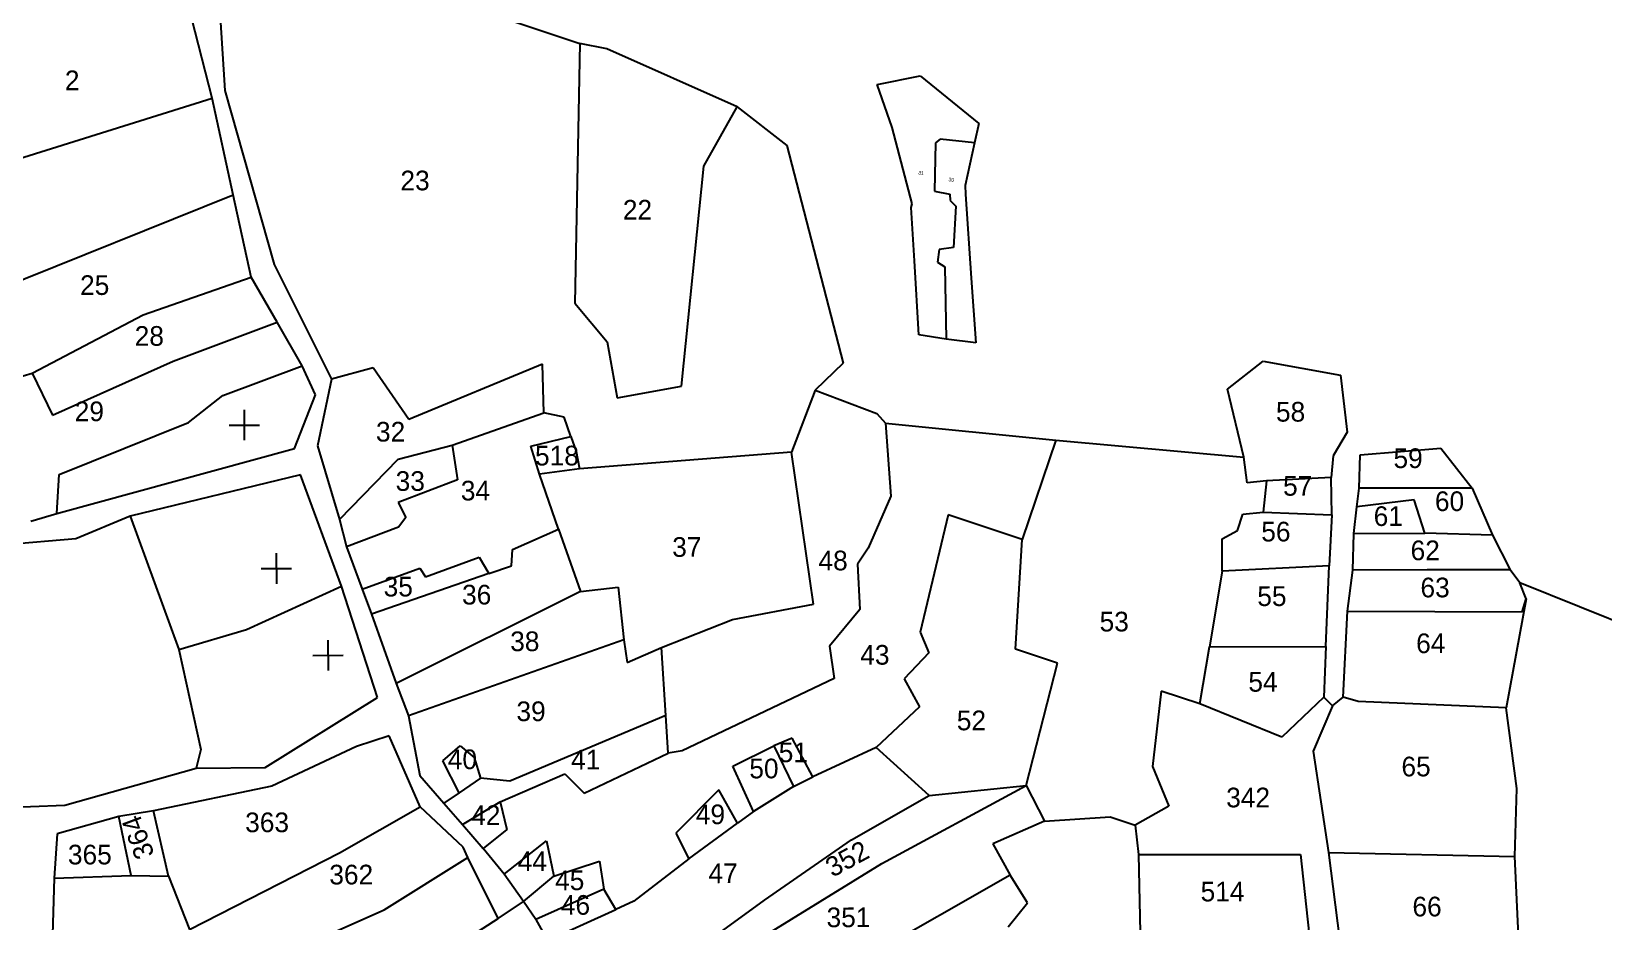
# Model space of a CAD drawing. Header units: metres. Extents: x 276552 to 278749, y 2059817 to 2062422.
# Drawn here: x 277199 to 277929, y 2061094 to 2061507 of the extents above; entities that cross this region are included whole.
import ezdxf
from ezdxf.enums import TextEntityAlignment as Align

# ---------------------------------------------------------------- set-up
doc = ezdxf.new("R2010")
doc.units = ezdxf.units.M
for name, color, linetype in [('OFF', 1, 'Continuous'), ('POLY_PARCEL', 6, 'Continuous'), ('POLY_ROAD', 30, 'Continuous'), ('TEXT_PARCEL', 7, 'Continuous')]:
    doc.layers.add(name, color=color, linetype=linetype)
doc.styles.add('TEXT_MAP', font='')
doc.styles.get('TEXT_MAP').set_extended_font_data('Kruti Dev 050')

msp = doc.modelspace()

# ---------------------------------------------------------------- linework, layer by layer
for points in [[(277298.27, 2061331.87), (277298.29, 2061317.67)], [(277291.18, 2061324.76), (277305.38, 2061324.78)], [(277313.15, 2061265.29), (277313.17, 2061251.08)], [(277306.06, 2061258.17), (277320.27, 2061258.19)], [(277337.14, 2061224.94), (277337.16, 2061210.74)], [(277330.05, 2061217.83), (277344.26, 2061217.85)]]:
    msp.add_lwpolyline(points)
at = {"layer": 'OFF'}
for p, q in [((277342.51, 2061280.85), (277345.79, 2061268.22)), ((277616.29, 2061152.82), (277661.33, 2061157.39)), ((277418.96, 2061116.19), (277409.27, 2061128.18)), ((277416.1, 2061095.63), (277427.99, 2061103.53))]:
    msp.add_line(p, q, dxfattribs=at)
at = {"layer": 'POLY_PARCEL'}
for p, q in [((277374.97, 2061528.28), (277454.09, 2061501.88)), ((277454.09, 2061501.88), (277451.76, 2061381.32)), ((277466.61, 2061499.39), (277454.09, 2061501.88)), ((277527.2, 2061472.47), (277466.61, 2061499.39)), ((277592.14, 2061482.79), (277612.08, 2061486.85)), ((277599.17, 2061462.96), (277592.14, 2061482.79)), ((277612.08, 2061486.85), (277639.35, 2061464.72)), ((277152.59, 2061435.57), (277283.34, 2061476.54)), ((277511.73, 2061444.93), (277527.2, 2061472.47)), ((277527.2, 2061472.47), (277550.25, 2061454.49)), ((277608.33, 2061427.41), (277599.17, 2061462.96)), ((277639.35, 2061464.72), (277637.33, 2061455.83)), ((277550.25, 2061454.49), (277576.42, 2061353.48)), ((277619.24, 2061455.71), (277618.82, 2061433.27)), ((277621.43, 2061457.45), (277619.24, 2061455.71)), ((277637.33, 2061455.83), (277621.43, 2061457.45)), ((277637.33, 2061455.83), (277632.98, 2061435.98)), ((277501.36, 2061342.87), (277511.73, 2061444.93)), ((277632.98, 2061435.98), (277633.11, 2061431.87)), ((277165.49, 2061380.28), (277293.11, 2061431.59)), ((277618.82, 2061433.27), (277625.9, 2061431.89)), ((277625.9, 2061431.89), (277625.97, 2061429.02)), ((277625.97, 2061429.02), (277628.6, 2061426.43)), ((277633.11, 2061431.87), (277635.75, 2061393.01)), ((277607.98, 2061425.73), (277608.33, 2061427.41)), ((277609.46, 2061400.93), (277607.98, 2061425.73)), ((277628.6, 2061426.43), (277627.65, 2061407.15)), ((277627.65, 2061407.15), (277620.89, 2061406.22)), ((277611.51, 2061366.64), (277609.46, 2061400.93)), ((277620.89, 2061406.22), (277620.15, 2061400.43)), ((277620.15, 2061400.43), (277623.63, 2061398.23)), ((277251.27, 2061375.92), (277301.41, 2061393.38)), ((277623.63, 2061398.23), (277624.23, 2061364.63)), ((277635.75, 2061393.01), (277638.04, 2061362.88)), ((277451.76, 2061381.32), (277466.8, 2061363.34)), ((277199.76, 2061348.84), (277251.27, 2061375.92)), ((277265.32, 2061354.43), (277313.48, 2061372.45)), ((277466.8, 2061363.34), (277471.34, 2061337.33)), ((277624.23, 2061364.63), (277611.51, 2061366.64)), ((277638.04, 2061362.88), (277624.23, 2061364.63)), ((277180.75, 2061343.31), (277199.76, 2061348.84)), ((277199.76, 2061348.84), (277209.29, 2061329.34)), ((277209.29, 2061329.34), (277265.32, 2061354.43)), ((277288.36, 2061338.46), (277325.14, 2061352.22)), ((277358.19, 2061351.36), (277338.75, 2061346.1)), ((277374.74, 2061327.37), (277358.19, 2061351.36)), ((277436.77, 2061352.97), (277374.74, 2061327.37)), ((277437.3, 2061330.46), (277436.77, 2061352.97)), ((277576.42, 2061353.48), (277563.42, 2061340.96)), ((277754.81, 2061341.39), (277771.31, 2061354.42)), ((277771.31, 2061354.42), (277807.35, 2061347.96)), ((277471.34, 2061337.33), (277501.36, 2061342.87)), ((277563.42, 2061340.96), (277552.38, 2061312.11)), ((277563.42, 2061340.96), (277591.96, 2061330.17)), ((277762.36, 2061309.89), (277754.81, 2061341.39)), ((277807.35, 2061347.96), (277810.39, 2061321.46)), ((277272.36, 2061325.93), (277288.36, 2061338.46)), ((277394.78, 2061315.39), (277437.3, 2061330.46)), ((277446.81, 2061328.47), (277437.3, 2061330.46)), ((277449.83, 2061319.47), (277446.81, 2061328.47)), ((277591.96, 2061330.17), (277595.97, 2061325.68)), ((277212.34, 2061301.84), (277272.36, 2061325.93)), ((277431.32, 2061314.94), (277449.83, 2061319.47)), ((277449.83, 2061319.47), (277452.34, 2061312.47)), ((277595.97, 2061325.68), (277675.06, 2061317.78)), ((277595.97, 2061325.68), (277598.52, 2061291.67)), ((277810.39, 2061321.46), (277803.9, 2061310.44)), ((277369.76, 2061308.85), (277394.78, 2061315.39)), ((277394.78, 2061315.39), (277397.31, 2061299.39)), ((277435.34, 2061301.94), (277431.32, 2061314.94)), ((277452.34, 2061312.47), (277453.86, 2061304.47)), ((277552.38, 2061312.11), (277453.86, 2061304.47)), ((277562.55, 2061241.59), (277552.38, 2061312.11)), ((277675.06, 2061317.78), (277659.54, 2061271.68)), ((277675.06, 2061317.78), (277762.36, 2061309.89)), ((277816.41, 2061310.96), (277853.95, 2061314.01)), ((277853.95, 2061314.01), (277868.49, 2061295.53)), ((277342.51, 2061280.85), (277369.76, 2061308.85)), ((277453.86, 2061304.47), (277435.34, 2061301.94)), ((277763.88, 2061297.88), (277762.36, 2061309.89)), ((277803.9, 2061310.44), (277802.91, 2061300.44)), ((277815.93, 2061295.45), (277816.41, 2061310.96)), ((277211.15, 2061283.74), (277212.34, 2061301.84)), ((277397.31, 2061299.39), (277369.79, 2061288.85)), ((277444.25, 2061276.44), (277435.34, 2061301.94)), ((277772.89, 2061298.9), (277763.88, 2061297.88)), ((277772.89, 2061298.9), (277771.41, 2061284.39)), ((277802.91, 2061300.44), (277772.89, 2061298.9)), ((277803.31, 2061283), (277802.91, 2061300.44)), ((277598.52, 2061291.67), (277588.04, 2061267.64)), ((277814.92, 2061286.83), (277815.93, 2061295.45)), ((277841.47, 2061289.99), (277814.92, 2061286.83)), ((277868.49, 2061295.53), (277815.93, 2061295.45)), ((277846.49, 2061274.49), (277841.47, 2061289.99)), ((277868.49, 2061295.53), (277877.89, 2061273.6)), ((277369.79, 2061288.85), (277373.31, 2061281.85)), ((277625.12, 2061283.07), (277612.19, 2061228.53)), ((277659.54, 2061271.68), (277625.12, 2061283.07)), ((277759.41, 2061275.87), (277761.9, 2061283.37)), ((277761.9, 2061283.37), (277771.41, 2061284.39)), ((277771.41, 2061284.39), (277803.31, 2061283)), ((277803.31, 2061283), (277801.97, 2061259.42)), ((277813.46, 2061274.44), (277814.92, 2061286.83)), ((277245.27, 2061282.45), (277267.88, 2061220.53)), ((277369.81, 2061277.34), (277345.79, 2061268.22)), ((277373.31, 2061281.85), (277369.81, 2061277.34)), ((277422.88, 2061266.91), (277444.25, 2061276.44)), ((277444.25, 2061276.44), (277454.44, 2061247.45)), ((277752.4, 2061271.86), (277759.41, 2061275.87)), ((277656.38, 2061220.7), (277659.54, 2061271.68)), ((277752.42, 2061256.85), (277752.4, 2061271.86)), ((277812.98, 2061257.43), (277813.46, 2061274.44)), ((277813.46, 2061274.44), (277846.49, 2061274.49)), ((277877.89, 2061273.6), (277846.49, 2061274.49)), ((277877.89, 2061273.6), (277886.06, 2061257.54)), ((277382.35, 2061254.35), (277407.37, 2061263.39)), ((277407.37, 2061263.39), (277411.88, 2061255.89)), ((277422.39, 2061259.41), (277422.88, 2061266.91)), ((277588.04, 2061267.64), (277583.05, 2061260.13)), ((277353.06, 2061248.52), (277379.84, 2061258.35)), ((277411.88, 2061255.89), (277357.34, 2061236.93)), ((277379.84, 2061258.35), (277382.35, 2061254.35)), ((277411.88, 2061255.89), (277422.39, 2061259.41)), ((277583.05, 2061260.13), (277584.08, 2061239.12)), ((277752.42, 2061256.85), (277746.47, 2061221.83)), ((277801.97, 2061259.42), (277752.42, 2061256.85)), ((277800.52, 2061221.9), (277801.97, 2061259.42)), ((277810.51, 2061238.42), (277812.98, 2061257.43)), ((277847.52, 2061257.48), (277812.98, 2061257.43)), ((277886.06, 2061257.54), (277847.52, 2061257.48)), ((277890.57, 2061251.54), (277886.06, 2061257.54)), ((277299.3, 2061229.87), (277343.39, 2061249.92)), ((277454.44, 2061247.45), (277368.74, 2061204.74)), ((277454.44, 2061247.45), (277471.95, 2061249.47)), ((277471.95, 2061249.47), (277474.49, 2061224.97)), ((277968.63, 2061220.03), (277890.57, 2061251.54)), ((277893.58, 2061244.04), (277890.57, 2061251.54)), ((277525.02, 2061234.54), (277562.55, 2061241.59)), ((277584.08, 2061239.12), (277570.09, 2061222.1)), ((277893.58, 2061244.04), (277884.15, 2061193.51)), ((277891.59, 2061238.03), (277893.58, 2061244.04)), ((277492.01, 2061221.49), (277525.02, 2061234.54)), ((277808.56, 2061198.4), (277810.51, 2061238.42)), ((277810.51, 2061238.42), (277891.59, 2061238.03)), ((277267.88, 2061220.53), (277299.3, 2061229.87)), ((277474.49, 2061224.97), (277374.48, 2061189.74)), ((277474.49, 2061224.97), (277476, 2061214.46)), ((277612.19, 2061228.53), (277616.2, 2061219.03)), ((277267.88, 2061220.53), (277278.13, 2061174.08)), ((277476, 2061214.46), (277492.01, 2061221.49)), ((277494.05, 2061189.98), (277492.01, 2061221.49)), ((277570.09, 2061222.1), (277572.11, 2061207.09)), ((277616.2, 2061219.03), (277604.71, 2061207.01)), ((277675.91, 2061214.22), (277656.38, 2061220.7)), ((277742, 2061195.31), (277746.47, 2061221.83)), ((277746.47, 2061221.83), (277800.52, 2061221.9)), ((277800.52, 2061221.9), (277799.55, 2061198.39)), ((277661.33, 2061157.39), (277675.91, 2061214.22)), ((277572.11, 2061207.09), (277501.59, 2061173.48)), ((277604.71, 2061207.01), (277611.73, 2061194.01)), ((277723.97, 2061201.29), (277720.02, 2061166.27)), ((277742, 2061195.31), (277723.97, 2061201.29)), ((277780.06, 2061179.85), (277742, 2061195.31)), ((277799.55, 2061198.39), (277780.06, 2061179.85)), ((277799.55, 2061198.39), (277803.56, 2061194.39)), ((277803.56, 2061194.39), (277808.56, 2061198.4)), ((277815.57, 2061196.41), (277808.56, 2061198.4)), ((277884.15, 2061193.51), (277815.57, 2061196.41)), ((277494.05, 2061189.98), (277421.52, 2061159.36)), ((277495.08, 2061172.47), (277494.05, 2061189.98)), ((277611.73, 2061194.01), (277591.74, 2061175.04)), ((277803.56, 2061194.39), (277794.58, 2061173.37)), ((277889.2, 2061156), (277884.15, 2061193.51)), ((277278.13, 2061174.08), (277275.91, 2061165.45)), ((277390.48, 2061168.82), (277398.48, 2061175.84)), ((277398.48, 2061175.84), (277404.99, 2061170.35)), ((277501.59, 2061173.48), (277495.08, 2061172.47)), ((277525.19, 2061166.38), (277544.19, 2061175.91)), ((277552.7, 2061179.42), (277544.19, 2061175.91)), ((277544.19, 2061175.91), (277553.23, 2061156.91)), ((277562.23, 2061161.43), (277552.7, 2061179.42)), ((277591.74, 2061175.04), (277562.23, 2061161.43)), ((277616.29, 2061152.82), (277591.74, 2061175.04)), ((277794.58, 2061173.37), (277801.66, 2061126.36)), ((277398.05, 2061154.03), (277390.48, 2061168.82)), ((277404.99, 2061170.35), (277408.01, 2061160.85)), ((277456.07, 2061153.91), (277495.08, 2061172.47)), ((277534.72, 2061145.38), (277525.19, 2061166.38)), ((277720.02, 2061166.27), (277727.55, 2061147.77)), ((277408.01, 2061160.85), (277398.05, 2061154.03)), ((277421.52, 2061159.36), (277408.01, 2061160.85)), ((277417.03, 2061149.85), (277447.05, 2061162.9)), ((277447.05, 2061162.9), (277456.07, 2061153.91)), ((277553.23, 2061156.91), (277562.23, 2061161.43)), ((277398.05, 2061154.03), (277390.98, 2061149.19)), ((277518.69, 2061155.37), (277498.7, 2061135.33)), ((277527.22, 2061139.87), (277518.69, 2061155.37)), ((277553.23, 2061156.91), (277534.72, 2061145.38)), ((277580.28, 2061132.26), (277616.29, 2061152.82)), ((277594.31, 2061121.28), (277661.33, 2061157.39)), ((277661.33, 2061157.39), (277669.86, 2061140.89)), ((277888.25, 2061124.48), (277889.2, 2061156)), ((277263.02, 2061115.26), (277256.05, 2061145.69)), ((277342.41, 2061126.16), (277379.89, 2061147.48)), ((277399.52, 2061139.38), (277417.03, 2061149.85)), ((277417.03, 2061149.85), (277420.25, 2061136.99)), ((277534.72, 2061145.38), (277527.22, 2061139.87)), ((277727.55, 2061147.77), (277711.9, 2061138.95)), ((277245.75, 2061115.68), (277240.04, 2061143)), ((277420.25, 2061136.99), (277409.27, 2061128.18)), ((277504.73, 2061123.33), (277527.22, 2061139.87)), ((277669.86, 2061140.89), (277645.85, 2061130.35)), ((277669.86, 2061140.89), (277700.39, 2061142.94)), ((277700.39, 2061142.94), (277711.9, 2061138.95)), ((277711.9, 2061138.95), (277713.42, 2061125.45)), ((277418.96, 2061116.19), (277438.65, 2061131.74)), ((277438.65, 2061131.74), (277441.94, 2061115.38)), ((277498.7, 2061135.33), (277504.73, 2061123.33)), ((277539.78, 2061104.2), (277580.28, 2061132.26)), ((277645.85, 2061130.35), (277653.88, 2061115.86)), ((277272.79, 2061090.49), (277342.41, 2061126.16)), ((277363.26, 2061099.64), (277402.05, 2061124.05)), ((277441.94, 2061115.38), (277463.19, 2061122.27)), ((277463.19, 2061122.27), (277465.21, 2061109.27)), ((277504.73, 2061123.33), (277479.23, 2061103.79)), ((277713.42, 2061125.45), (277788.79, 2061125.46)), ((277713.42, 2061125.45), (277714.48, 2061081.93)), ((277788.79, 2061125.46), (277793.35, 2061082.45)), ((277801.66, 2061126.36), (277809.39, 2061066.47)), ((277801.66, 2061126.36), (277888.25, 2061124.48)), ((277890.46, 2061075.8), (277888.25, 2061124.48)), ((277209.98, 2061114.47), (277245.75, 2061115.68)), ((277245.75, 2061115.68), (277263.02, 2061115.26)), ((277263.02, 2061115.26), (277272.79, 2061090.49)), ((277427.99, 2061103.53), (277441.94, 2061115.38)), ((277513.8, 2061071.65), (277594.31, 2061121.28)), ((277653.88, 2061115.86), (277577.36, 2061072.23)), ((277661.9, 2061102.87), (277653.88, 2061115.86)), ((277465.21, 2061109.27), (277433.69, 2061095.22)), ((277470.72, 2061099.78), (277465.21, 2061109.27)), ((277433.69, 2061095.22), (277427.99, 2061103.53)), ((277462.19, 2061047.9), (277539.78, 2061104.2)), ((277479.23, 2061103.79), (277470.72, 2061099.78)), ((277652.91, 2061091.85), (277661.9, 2061102.87)), ((277330.07, 2061084.99), (277363.26, 2061099.64)), ((277366.41, 2061063.8), (277416.1, 2061095.63)), ((277433.69, 2061095.22), (277439.11, 2061085.4)), ((277439.11, 2061085.4), (277470.72, 2061099.78))]:
    msp.add_line(p, q, dxfattribs=at)
at = {"layer": 'POLY_ROAD'}
for p, q in [((277284.58, 2061555.64), (277289.17, 2061480)), ((277283.34, 2061476.54), (277273.92, 2061513.36)), ((277289.17, 2061480), (277312.13, 2061399.28)), ((277293.11, 2061431.59), (277283.34, 2061476.54)), ((277301.41, 2061393.38), (277293.11, 2061431.59)), ((277313.48, 2061372.45), (277301.41, 2061393.38)), ((277312.13, 2061399.28), (277338.75, 2061346.1)), ((277325.14, 2061352.22), (277313.48, 2061372.45)), ((277331.28, 2061338.77), (277325.14, 2061352.22)), ((277338.75, 2061346.1), (277332.26, 2061315.1)), ((277321.52, 2061313.88), (277331.28, 2061338.77)), ((277211.15, 2061283.74), (277321.52, 2061313.88)), ((277332.26, 2061315.1), (277342.51, 2061280.85)), ((277324.3, 2061301.57), (277245.27, 2061282.45)), ((277343.39, 2061249.92), (277324.3, 2061301.57)), ((277199.11, 2061280.18), (277211.15, 2061283.74)), ((277245.27, 2061282.45), (277220.05, 2061271.88)), ((277220.05, 2061271.88), (277187.36, 2061269.17)), ((277345.79, 2061268.22), (277353.06, 2061248.52)), ((277360.14, 2061198.27), (277343.39, 2061249.92)), ((277353.06, 2061248.52), (277357.34, 2061236.93)), ((277357.34, 2061236.93), (277368.74, 2061204.74)), ((277368.74, 2061204.74), (277374.48, 2061189.74)), ((277307.94, 2061165.83), (277360.14, 2061198.27)), ((277374.48, 2061189.74), (277379.82, 2061162.02)), ((277365.5, 2061180.46), (277350.42, 2061175.49)), ((277379.89, 2061147.48), (277365.5, 2061180.46)), ((277350.42, 2061175.49), (277311.08, 2061157.1)), ((277275.91, 2061165.45), (277307.94, 2061165.83)), ((277214.89, 2061148.36), (277275.91, 2061165.45)), ((277379.82, 2061162.02), (277390.98, 2061149.19)), ((277311.08, 2061157.1), (277256.05, 2061145.69)), ((277154.85, 2061145.94), (277214.89, 2061148.36)), ((277256.05, 2061145.69), (277240.04, 2061143)), ((277399.93, 2061128.83), (277379.89, 2061147.48)), ((277390.98, 2061149.19), (277399.52, 2061139.38)), ((277240.04, 2061143), (277211.37, 2061134.96)), ((277399.52, 2061139.38), (277409.27, 2061128.18)), ((277211.37, 2061134.96), (277209.98, 2061114.47)), ((277402.05, 2061124.05), (277399.93, 2061128.83)), ((277416.1, 2061095.63), (277402.05, 2061124.05)), ((277427.99, 2061103.53), (277418.96, 2061116.19)), ((277209.98, 2061114.47), (277208.78, 2061073.23))]:
    msp.add_line(p, q, dxfattribs=at)

# ---------------------------------------------------------------- texts
at = {"layer": 'TEXT_PARCEL', "style": 'TEXT_MAP'}
for s, height, rotation, p in [('2', 9.13, 0.07995, (277218.37, 2061480.21)), ('23', 9.131, 0.07995, (277377.57, 2061433.73)), ('31', 1.695, 351.01197, (277612.44, 2061440.95)), ('30', 1.695, 351.01197, (277626.47, 2061437.78)), ('22', 9.131, 0.07995, (277480.86, 2061420.15)), ('25', 9.131, 0.07995, (277228.81, 2061385.16)), ('28', 9.131, 0.07995, (277254.17, 2061361.56)), ('29', 9.131, 0.07995, (277226.33, 2061326.56)), ('58', 9.131, 0.07995, (277784.13, 2061326.35)), ('32', 9.131, 0.07995, (277366.21, 2061317.1)), ('518', 9.131, 0.07995, (277443.46, 2061306.01)), ('59', 9.131, 0.07995, (277838.7, 2061304.8)), ('33', 9.131, 0.07995, (277375.35, 2061294.2)), ('34', 9.131, 0.07995, (277405.61, 2061289.76)), ('57', 9.131, 0.07995, (277787.43, 2061291.97)), ('60', 9.131, 0.07995, (277857.94, 2061284.83)), ('61', 9.131, 0.07995, (277829.51, 2061277.91)), ('56', 9.131, 0.07995, (277777.3, 2061270.73)), ('37', 9.131, 0.07995, (277503.77, 2061263.58)), ('62', 9.131, 0.07995, (277846.64, 2061262.02)), ('48', 9.131, 0.07995, (277571.69, 2061257.3)), ('35', 9.131, 0.07995, (277369.77, 2061245.18)), ('63', 9.131, 0.07995, (277851.22, 2061244.78)), ('36', 9.131, 0.07995, (277406.19, 2061241.46)), ('55', 9.131, 0.07995, (277775.46, 2061240.74)), ('53', 9.131, 0.07995, (277702.22, 2061228.94)), ('38', 9.131, 0.07995, (277428.54, 2061219.8)), ('64', 9.131, 0.07995, (277849.22, 2061218.88)), ('43', 9.131, 0.07995, (277591.1, 2061213.52)), ('54', 9.131, 0.07995, (277771.31, 2061200.98)), ('39', 9.131, 0.07995, (277431.44, 2061187.31)), ('52', 9.131, 0.07995, (277635.92, 2061183.06)), ('40', 9.131, 0.07995, (277399.56, 2061165)), ('41', 9.131, 0.07995, (277456.79, 2061164.85)), ('51', 9.131, 0.07995, (277553.23, 2061168.24)), ('50', 9.131, 0.07995, (277539.58, 2061160.74)), ('65', 9.131, 0.07995, (277842.39, 2061161.67)), ('342', 9.131, 0.07995, (277764.41, 2061147.28)), ('363', 9.131, 0.07995, (277308.87, 2061135.75)), ('42', 9.131, 0.07995, (277410.44, 2061139.08)), ('49', 9.131, 0.07995, (277514.74, 2061139.45)), ('364', 9.131, 110.28777, (277253.15, 2061134.87)), ('365', 9.131, 0.07995, (277226.56, 2061120.79)), ('352', 9.131, 28.39941, (277580.36, 2061119.4)), ('44', 9.131, 0.07995, (277432.04, 2061117.73)), ('362', 9.131, 0.07995, (277347.94, 2061111.5)), ('45', 9.131, 0.07995, (277449.39, 2061108.83)), ('47', 9.131, 0.07995, (277520.6, 2061112.08)), ('514', 9.131, 0.07995, (277752.53, 2061103.63)), ('46', 9.131, 0.07995, (277452.06, 2061097.41)), ('351', 9.131, 0.07995, (277578.84, 2061091.65)), ('66', 9.131, 0.07995, (277847.5, 2061096.66))]:
    msp.add_text(s, height=height, rotation=rotation, dxfattribs=at).set_placement(p, align=Align.CENTER)

doc.saveas('drawing.dxf')
